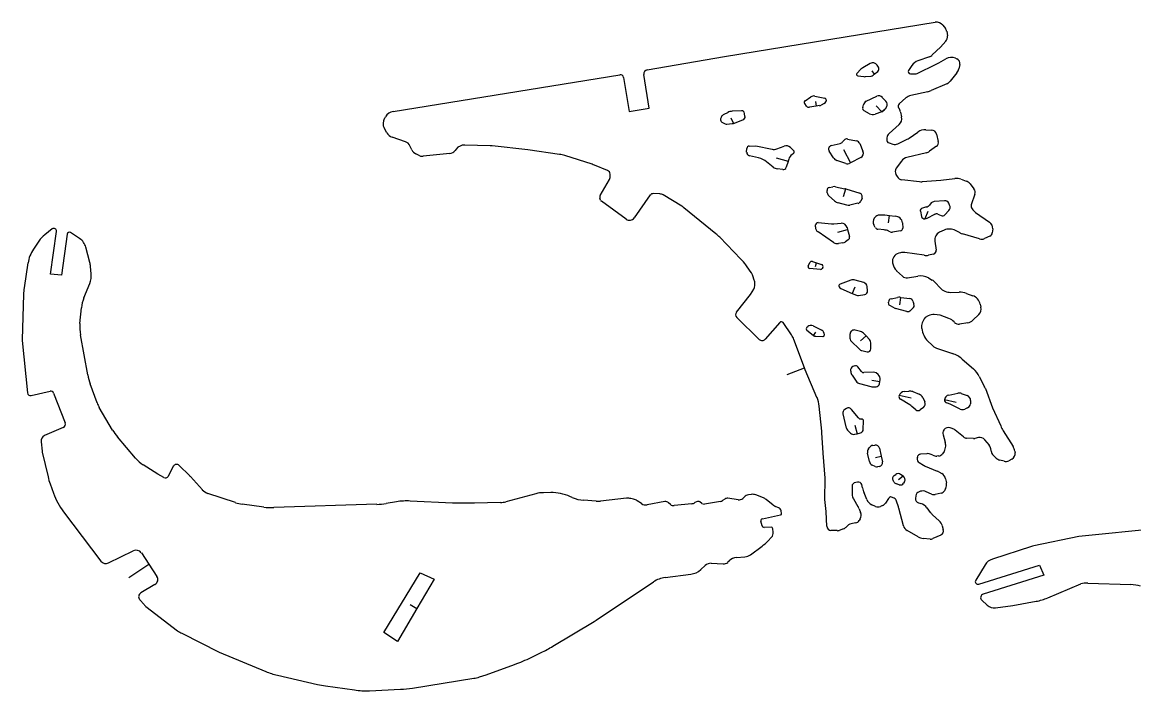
# Model space of a CAD drawing. Extents: x 0.4 to 23.4, y 0.4 to 19.4.
# Drawn here: x 0.5 to 12.76, y 12.01 to 19.39 of the extents above; entities that cross this region are included whole.
import ezdxf

# ---------------------------------------------------------------- set-up
doc = ezdxf.new("R2010")
doc.units = 0
doc.layers.add('WHITE', color=7, linetype='CONTINUOUS')

msp = doc.modelspace()

# ---------------------------------------------------------------- linework, layer by layer
at = {"layer": 'WHITE', "linetype": 'CONTINUOUS'}
for p, q in [((8.236, 19.008), (10.558, 19.384)), ((10.641, 19.352), (10.67, 19.315)), ((10.684, 19.285), (10.692, 19.235)), ((10.674, 19.175), (10.615, 19.111)), ((7.385, 18.861), (8.236, 19.008)), ((10.494, 19.004), (10.366, 18.959)), ((10.615, 19.111), (10.526, 19.024)), ((9.840999, 18.93), (9.76, 18.884)), ((9.932, 18.889), (9.918, 18.911)), ((10.3, 18.908), (10.265, 18.853)), ((10.358, 18.82), (10.568, 18.922)), ((10.597, 18.937), (10.674, 18.98)), ((10.781, 18.988), (10.795, 18.982)), ((10.829, 18.918), (10.818, 18.87)), ((4.585999, 18.402), (7.084, 18.806)), ((7.125, 18.777), (7.184999, 18.401)), ((7.406, 18.436), (7.347, 18.807)), ((9.739, 18.867), (9.694999, 18.82)), ((9.704, 18.795), (9.772, 18.785)), ((9.788, 18.785), (9.850999, 18.791)), ((9.857999, 18.848), (9.887, 18.812)), ((9.873999, 18.801), (9.887, 18.812)), ((9.887, 18.812), (9.923999, 18.842)), ((10.284, 18.816), (10.339, 18.816)), ((10.797, 18.828), (10.721, 18.734)), ((10.685, 18.706), (10.513, 18.631)), ((9.126, 18.52), (9.185999, 18.561)), ((9.232999, 18.57), (9.340999, 18.548)), ((9.237999, 18.51), (9.246, 18.459)), ((9.355999, 18.524), (9.352, 18.509)), ((9.798, 18.513), (9.913, 18.568)), ((9.975, 18.556), (10.015, 18.513)), ((10.235, 18.55), (10.159, 18.485)), ((10.475, 18.619), (10.291, 18.578)), ((7.184999, 18.401), (7.406, 18.436)), ((8.274999, 18.39), (8.222, 18.363)), ((8.421999, 18.408), (8.319999, 18.403)), ((9.140999, 18.46), (9.119999, 18.487)), ((9.246, 18.459), (9.173, 18.447)), ((9.284, 18.465), (9.246, 18.459)), ((9.333, 18.49), (9.302, 18.471)), ((9.758999, 18.443), (9.767, 18.475)), ((9.831999, 18.376), (9.774, 18.409)), ((9.968, 18.398), (9.895, 18.371)), ((9.906999, 18.463), (9.968, 18.398)), ((10.005, 18.428), (9.968, 18.398)), ((10.021, 18.453), (10.005, 18.428)), ((10.153, 18.442), (10.155, 18.441)), ((10.176, 18.395), (10.188, 18.34)), ((4.488999, 18.321), (4.500999, 18.343)), ((8.199999, 18.336), (8.194, 18.319)), ((8.208, 18.284), (8.244, 18.263)), ((8.262999, 18.26), (8.321999, 18.267)), ((8.307999, 18.331), (8.335, 18.27)), ((8.335, 18.27), (8.439, 18.308)), ((8.461999, 18.347), (8.456, 18.38)), ((4.515999, 18.165), (4.486999, 18.219)), ((10.162, 18.258), (10.05, 18.157)), ((10.269, 18.107), (10.367, 18.174)), ((10.454, 18.199), (10.518, 18.196)), ((10.573, 18.15), (10.592, 18.07)), ((4.721, 18.067), (4.574999, 18.116)), ((4.791999, 17.977), (4.770999, 18.022)), ((5.656, 18.023), (5.375, 18.031)), ((6.071, 17.977), (5.677999, 18.021)), ((8.51, 18.019), (8.579999, 18.022)), ((8.579999, 18.022), (8.76, 17.985)), ((8.812999, 17.989), (8.892999, 18.018)), ((9.413, 18.025), (9.51, 18.049)), ((9.538, 18.066), (9.553, 18.084)), ((9.592, 18.097), (9.689, 18.076)), ((9.725999, 18.046), (9.762, 17.963)), ((10.025, 18.111), (10.023, 18.096)), ((10.049, 18.055), (10.092, 18.041)), ((10.145, 18.045), (10.249, 18.095)), ((10.572, 18.017), (10.496, 17.962)), ((4.88, 17.913), (4.836999, 17.933)), ((5.209, 17.937), (4.914999, 17.907)), ((5.281, 17.987), (5.268, 17.97)), ((6.42, 17.928), (6.071, 17.977)), ((6.776999, 17.818), (6.477, 17.915)), ((8.479999, 17.952), (8.482, 17.992)), ((8.611, 17.89), (8.510999, 17.913)), ((8.961999, 18.004), (8.996999, 17.971)), ((8.994, 17.934), (8.980999, 17.925)), ((9.437999, 17.89), (9.388999, 17.964)), ((9.548, 17.98), (9.626, 17.833)), ((10.461, 17.946), (10.246, 17.894)), ((6.948999, 17.749), (6.804999, 17.808)), ((8.770999, 17.787), (8.699999, 17.846)), ((8.803999, 17.89), (8.939, 17.854)), ((8.937999, 17.85), (8.916999, 17.785)), ((8.939, 17.854), (8.937999, 17.85)), ((8.944999, 17.875), (8.939, 17.854)), ((9.574, 17.826), (9.472999, 17.862)), ((9.626, 17.833), (9.619, 17.83)), ((9.737, 17.892), (9.626, 17.833)), ((10.187, 17.854), (10.129, 17.774)), ((6.867, 17.474), (6.969999, 17.651)), ((6.975999, 17.674), (6.975999, 17.71)), ((8.878, 17.76), (8.817, 17.768)), ((10.125, 17.706), (10.139, 17.682)), ((10.189, 17.649), (10.386, 17.627)), ((10.621, 17.643), (10.775, 17.662)), ((10.842, 17.655), (10.898, 17.634)), ((9.369, 17.505), (9.366, 17.531)), ((9.388999, 17.562), (9.428999, 17.571)), ((9.46, 17.571), (9.560999, 17.549)), ((9.548, 17.465), (9.571999, 17.546)), ((9.569, 17.547), (9.571999, 17.546)), ((9.571999, 17.546), (9.725999, 17.501)), ((10.415, 17.627), (10.621, 17.643)), ((10.942, 17.603), (10.985, 17.547)), ((6.869999, 17.424), (6.863999, 17.441)), ((7.151999, 17.213), (6.881, 17.41)), ((7.419, 17.48), (7.242, 17.228)), ((7.525, 17.491), (7.451, 17.495)), ((7.767, 17.355), (7.559999, 17.48)), ((9.449, 17.414), (9.385999, 17.471)), ((9.751999, 17.445), (9.737, 17.411)), ((10.659, 17.416), (10.546, 17.407)), ((10.995, 17.49), (10.955, 17.37)), ((8.140999, 17.053), (7.788, 17.34)), ((9.583999, 17.369), (9.487999, 17.394)), ((9.706999, 17.388), (9.616999, 17.369)), ((10.394, 17.3), (10.406, 17.244)), ((10.46, 17.348), (10.416, 17.336)), ((10.478, 17.298), (10.445, 17.218)), ((10.514, 17.392), (10.494, 17.368)), ((10.664, 17.262), (10.707, 17.308)), ((10.717, 17.367), (10.707, 17.389)), ((10.959, 17.337), (10.966, 17.326)), ((11.002, 17.288), (11.156, 17.181)), ((9.27, 17.175), (9.413999, 17.161)), ((9.442, 17.161), (9.52, 17.168)), ((9.885999, 17.223), (9.890999, 17.23)), ((9.946, 17.26), (10.001, 17.261)), ((10.001, 17.261), (10.055, 17.254)), ((10.044, 17.174), (10.055, 17.254)), ((10.055, 17.254), (10.115, 17.246)), ((10.196, 17.173), (10.2, 17.115)), ((10.47, 17.225), (10.553, 17.267)), ((10.586, 17.268), (10.624, 17.253)), ((0.828999, 17.105), (0.746999, 17.041)), ((0.811999, 16.606), (0.875999, 17.078)), ((0.992999, 17.047), (0.931999, 16.596)), ((1.131999, 16.999), (1.032999, 17.065)), ((9.239, 17.127), (9.239999, 17.149)), ((9.437999, 16.957), (9.267, 17.072)), ((9.486, 17.071), (9.593, 17.098)), ((9.586999, 17.121), (9.593, 17.098)), ((9.593, 17.098), (9.612999, 17.021)), ((9.897999, 17.12), (9.880999, 17.151)), ((9.994999, 17.095), (9.925999, 17.102)), ((10.062, 17.073), (10.043, 17.082)), ((10.175, 17.084), (10.087, 17.07)), ((10.656, 17.092), (10.606, 17.069)), ((10.831, 17.063), (10.782, 17.088)), ((11.046, 16.996), (10.857, 17.052)), ((11.191, 17.105), (11.187, 17.064)), ((0.683, 16.972), (0.623, 16.882)), ((8.416999, 16.773), (8.185, 17.013)), ((9.541, 16.953), (9.491999, 16.945)), ((9.6, 16.987), (9.569, 16.964)), ((10.553, 16.971), (10.569, 16.872)), ((11.159, 17.026), (11.101, 16.999)), ((1.243999, 16.735), (1.200999, 16.903)), ((10.176, 16.843), (10.156, 16.838)), ((10.436, 16.815), (10.224, 16.845)), ((10.539, 16.828), (10.483, 16.816)), ((0.563, 16.73), (0.521, 16.457)), ((1.258999, 16.612), (1.251999, 16.693)), ((8.519, 16.641), (8.472, 16.708)), ((9.159, 16.696), (9.177, 16.734)), ((9.293999, 16.659), (9.173999, 16.67)), ((9.204999, 16.746), (9.251, 16.731)), ((9.237999, 16.691), (9.251, 16.731)), ((9.251, 16.731), (9.305999, 16.714)), ((9.319, 16.68), (9.312, 16.668)), ((10.088, 16.732), (10.091, 16.72)), ((0.931999, 16.596), (0.811999, 16.606)), ((8.569, 16.522), (8.560999, 16.552)), ((10.133, 16.644), (10.197, 16.583)), ((10.251, 16.566), (10.366, 16.585)), ((10.483, 16.565), (10.524, 16.542)), ((1.179, 16.347), (1.243, 16.505)), ((8.522, 16.381), (8.557999, 16.442)), ((9.498, 16.472), (9.5, 16.466)), ((9.628, 16.541), (9.510999, 16.498)), ((9.517, 16.447), (9.642999, 16.394)), ((9.671999, 16.463), (9.642999, 16.394)), ((9.77, 16.514), (9.675, 16.542)), ((9.812, 16.422), (9.807, 16.47)), ((10.559, 16.515), (10.611, 16.457)), ((0.513999, 16.383), (0.5, 15.886)), ((8.366999, 16.186), (8.522, 16.381)), ((9.642999, 16.394), (9.689999, 16.375)), ((9.711999, 16.372), (9.781999, 16.383)), ((10.071, 16.335), (10.142, 16.35)), ((10.168, 16.269), (10.178, 16.351)), ((10.173, 16.351), (10.178, 16.351)), ((10.178, 16.351), (10.279, 16.338)), ((10.312, 16.31), (10.324, 16.275)), ((10.73, 16.406), (10.821, 16.409)), ((10.903, 16.395), (10.972, 16.369)), ((1.136, 16.062), (1.151999, 16.235)), ((10.045, 16.277), (10.044, 16.299)), ((10.105, 16.235), (10.052, 16.265)), ((10.245, 16.196), (10.119, 16.229)), ((10.312, 16.23), (10.286, 16.207)), ((11.054, 16.277), (11.062, 16.243)), ((8.619999, 15.888), (8.371, 16.13)), ((8.847, 16.074), (8.682999, 15.89)), ((8.975999, 15.936), (8.880999, 16.072)), ((10.481, 16.147), (10.446, 16.127)), ((10.612, 16.155), (10.548, 16.161)), ((10.709, 16.118), (10.612, 16.155)), ((10.77, 16.075), (10.765, 16.081)), ((10.918, 16.071), (10.824, 16.056)), ((11.04, 16.163), (10.973, 16.098)), ((1.222, 15.495), (1.141, 15.938)), ((9.145, 16.021), (9.152999, 16.029)), ((9.215, 15.931), (9.145, 15.986)), ((9.213, 16.036), (9.309, 15.989)), ((9.237999, 15.966), (9.215, 15.931)), ((9.329999, 15.96), (9.333999, 15.933)), ((9.619, 15.95), (9.616, 15.913)), ((9.734999, 15.974), (9.675999, 15.99)), ((9.795999, 15.927), (9.776, 15.949)), ((0.5, 15.874), (0.558, 15.297)), ((9.119, 15.572), (9.001999, 15.886)), ((9.241, 15.921), (9.215, 15.931)), ((9.319, 15.916), (9.241, 15.921)), ((9.633, 15.867), (9.722, 15.78)), ((9.734, 15.872), (9.795999, 15.927)), ((9.833, 15.885), (9.795999, 15.927)), ((9.848999, 15.784), (9.85, 15.837)), ((10.476, 15.868), (10.519, 15.826)), ((9.751, 15.764), (9.807, 15.751)), ((10.573, 15.792), (10.75, 15.731)), ((8.928, 15.5), (9.119, 15.572)), ((9.668, 15.594), (9.651, 15.587)), ((9.744, 15.534), (9.706999, 15.583)), ((10.855, 15.669), (10.979, 15.561)), ((9.255, 15.246), (9.126, 15.552)), ((9.625, 15.543), (9.626999, 15.532)), ((9.642999, 15.493), (9.687999, 15.426)), ((9.878999, 15.526), (9.772999, 15.521)), ((9.928, 15.499), (9.906, 15.517)), ((11.043, 15.478), (11.101, 15.365)), ((1.325999, 15.186), (1.248999, 15.397)), ((9.723999, 15.401), (9.848999, 15.367)), ((9.857999, 15.438), (9.947999, 15.423)), ((9.869999, 15.365), (9.906, 15.366)), ((9.942999, 15.398), (9.947999, 15.423)), ((9.947999, 15.423), (9.949999, 15.441)), ((11.11, 15.344), (11.189, 15.133)), ((0.597999, 15.268), (0.805999, 15.317)), ((0.846, 15.296), (0.972999, 14.969)), ((10.292, 15.24), (10.16, 15.268)), ((10.277, 15.165), (10.174, 15.227)), ((10.217, 15.312), (10.267, 15.317)), ((10.312, 15.311), (10.381, 15.284)), ((10.421, 15.247), (10.444, 15.198)), ((10.788, 15.19), (10.66, 15.22)), ((10.707, 15.274), (10.808, 15.295)), ((10.842, 15.292), (10.908, 15.27)), ((10.947, 15.213), (10.945, 15.177)), ((1.495, 14.888), (1.348999, 15.137)), ((9.307999, 14.877), (9.279999, 15.151)), ((9.579999, 15.125), (9.562999, 15.115)), ((9.711, 15.024), (9.637, 15.115)), ((10.344, 15.111), (10.299, 15.149)), ((10.429, 15.137), (10.393, 15.109)), ((10.685, 15.187), (10.686, 15.187)), ((10.834, 15.118), (10.722, 15.173)), ((10.915, 15.133), (10.883, 15.118)), ((11.189, 15.133), (11.279, 14.934)), ((9.541, 15.065), (9.572999, 14.924)), ((9.748999, 15.009), (9.743, 15.009)), ((9.765, 14.894), (9.767, 14.99)), ((0.952, 14.917), (0.745999, 14.826)), ((9.324, 14.637), (9.31, 14.857)), ((9.592, 14.887), (9.623, 14.855)), ((9.671999, 14.942), (9.697999, 14.847)), ((9.673999, 14.841), (9.697999, 14.847)), ((9.697999, 14.847), (9.736, 14.857)), ((10.645, 14.834), (10.668, 14.755)), ((10.654, 14.889), (10.654, 14.888)), ((10.745, 14.905), (10.724, 14.912)), ((10.87, 14.811), (10.776, 14.888)), ((11.307, 14.88), (11.415, 14.706)), ((0.707, 14.757), (0.718999, 14.656)), ((1.746999, 14.578), (1.549, 14.812)), ((9.871999, 14.718), (9.892999, 14.722)), ((10.981, 14.794), (10.904, 14.798)), ((11.034, 14.804), (10.995, 14.795)), ((11.154, 14.72), (11.105, 14.78)), ((0.721, 14.644), (0.783999, 14.373)), ((9.324999, 14.631), (9.324, 14.637)), ((9.345, 14.357), (9.324999, 14.631)), ((9.831999, 14.541), (9.812999, 14.633)), ((9.824, 14.681), (9.833, 14.695)), ((9.899, 14.586), (9.963, 14.6)), ((9.944, 14.686), (9.963, 14.6)), ((9.963, 14.6), (9.977, 14.537)), ((10.361, 14.585), (10.359, 14.575)), ((10.464, 14.627), (10.396, 14.62)), ((10.533, 14.609), (10.515, 14.618)), ((10.596, 14.602), (10.577, 14.601)), ((10.655, 14.652), (10.639, 14.627)), ((11.177, 14.648), (11.171, 14.68)), ((11.231, 14.578), (11.196, 14.611)), ((11.434, 14.654), (11.437, 14.639)), ((1.993999, 14.4), (1.832, 14.504)), ((2.164, 14.488), (2.107, 14.377)), ((2.341, 14.385), (2.229, 14.497)), ((9.897, 14.484), (9.862, 14.502)), ((9.944999, 14.486), (9.923, 14.481)), ((10.382, 14.528), (10.427, 14.501)), ((10.447, 14.491), (10.579, 14.435)), ((11.316, 14.543), (11.27, 14.556)), ((11.403, 14.568), (11.369, 14.549)), ((2.059999, 14.363), (1.993999, 14.4)), ((2.483999, 14.23), (2.351999, 14.374)), ((9.34, 14.122), (9.345, 14.357)), ((10.106, 14.386), (10.123, 14.398)), ((10.154, 14.343), (10.204, 14.381)), ((10.176, 14.4), (10.204, 14.381)), ((10.598, 14.425), (10.63, 14.407)), ((10.672, 14.35), (10.681, 14.307)), ((0.808, 14.293), (0.843999, 14.191)), ((9.642999, 14.272), (9.642999, 14.177)), ((9.701999, 14.312), (9.666, 14.305)), ((9.756999, 14.25), (9.748999, 14.287)), ((10.102, 14.316), (10.094, 14.33)), ((10.162, 14.283), (10.131, 14.293)), ((10.219, 14.32), (10.209, 14.302)), ((10.672, 14.242), (10.659, 14.219)), ((2.848999, 14.087), (2.546, 14.189)), ((4.622, 14.097), (4.507999, 14.078)), ((5.241, 14.081), (4.775, 14.105)), ((6.157, 14.185), (5.828999, 14.097)), ((6.322999, 14.198), (6.243999, 14.197)), ((6.559999, 14.144), (6.533999, 14.155)), ((6.822, 14.104), (6.684, 14.113)), ((7.157999, 14.135), (6.869999, 14.103)), ((7.234, 14.125), (7.204999, 14.132)), ((7.322, 14.076), (7.275, 14.107)), ((7.578999, 14.098), (7.386, 14.063)), ((7.928999, 14.097), (7.910999, 14.087)), ((7.986, 14.079), (7.964, 14.095)), ((8.194, 14.1), (8.015999, 14.072)), ((8.239, 14.127), (8.213999, 14.109)), ((8.387999, 14.119), (8.272999, 14.135)), ((8.454999, 14.151), (8.437, 14.134)), ((8.529, 14.178), (8.5, 14.173)), ((8.664999, 14.139), (8.579999, 14.172)), ((8.774, 14.059), (8.696, 14.121)), ((9.357, 13.988), (9.34, 14.122)), ((9.656, 14.13), (9.706999, 14.046)), ((9.803, 14.122), (9.774, 14.194)), ((10.043, 14.132), (10.011, 14.082)), ((10.053, 14.144), (10.05, 14.14)), ((10.106, 14.136), (10.076, 14.149)), ((10.152, 14.039), (10.133, 14.103)), ((10.343, 14.163), (10.339, 14.134)), ((10.397, 14.212), (10.38, 14.207)), ((10.516, 14.181), (10.457, 14.208)), ((10.623, 14.192), (10.558, 14.177)), ((0.955999, 13.984), (1.366999, 13.442)), ((3.16, 14.038), (2.921, 14.07)), ((4.407, 14.069), (3.272, 14.032)), ((5.480999, 14.083), (5.241, 14.081)), ((5.768, 14.089), (5.480999, 14.083)), ((7.642, 14.067), (7.620999, 14.086)), ((7.875, 14.075), (7.682, 14.054)), ((8.833, 14.031), (8.798999, 14.045)), ((8.864999, 13.966), (8.859999, 13.998)), ((9.362999, 13.827), (9.357, 13.985)), ((9.720999, 14.018), (9.736, 13.977)), ((9.901, 14.046), (9.861, 14.063)), ((9.977999, 14.054), (9.954999, 14.045)), ((10.208, 13.833), (10.156, 14.027)), ((10.372, 14.085), (10.399, 14.077)), ((10.467, 14.03), (10.504, 13.98)), ((8.649999, 13.832), (8.637, 13.883)), ((8.654, 13.91), (8.854999, 13.952)), ((9.682, 13.863), (9.645999, 13.858)), ((9.730999, 13.909), (9.72, 13.89)), ((10.528, 13.954), (10.602, 13.887)), ((8.748999, 13.818), (8.673999, 13.814)), ((8.772999, 13.761), (8.77, 13.8)), ((9.477999, 13.778), (9.409, 13.781)), ((9.548999, 13.8), (9.498, 13.781)), ((9.592, 13.831), (9.576999, 13.817)), ((10.37, 13.709), (10.249, 13.779)), ((10.619, 13.73), (10.532, 13.69)), ((10.636, 13.83), (10.647, 13.79)), ((13.019, 13.803), (12.14, 13.715)), ((8.522999, 13.513), (8.649999, 13.607)), ((8.713999, 13.664), (8.755, 13.707)), ((10.502, 13.685), (10.425, 13.692)), ((12.14, 13.715), (11.643, 13.61)), ((1.449, 13.422), (1.722, 13.556)), ((1.812, 13.532), (1.894, 13.408)), ((8.368, 13.481), (8.461, 13.49)), ((11.618, 13.603), (11.188, 13.464)), ((1.674, 13.262), (1.894, 13.408)), ((1.894, 13.408), (1.983, 13.274)), ((7.973999, 13.348), (8.024999, 13.394)), ((8.090999, 13.418), (8.222, 13.411)), ((8.270999, 13.429), (8.288999, 13.446)), ((11.108, 13.402), (11.004, 13.231)), ((11.037, 13.189), (11.707, 13.397)), ((11.707, 13.397), (11.756, 13.288)), ((4.482999, 12.656), (4.882999, 13.314)), ((5.038, 13.244), (4.847, 12.921)), ((4.882999, 13.314), (5.038, 13.244)), ((7.581999, 13.261), (7.867, 13.298)), ((11.756, 13.288), (11.087, 13.079)), ((1.962, 13.184), (1.805999, 13.092)), ((6.822999, 12.791), (7.453999, 13.213)), ((11.797, 13.037), (12.161, 13.19)), ((12.239, 13.199), (12.712, 13.184)), ((1.794, 13.017), (1.842, 12.962)), ((11.072, 13.011), (11.131, 12.957)), ((11.412, 12.953), (11.67, 12.999)), ((1.863, 12.942), (2.211999, 12.675)), ((4.847, 12.921), (4.632999, 12.557)), ((4.774, 12.964), (4.847, 12.921)), ((11.223, 12.928), (11.412, 12.953)), ((6.346, 12.504), (6.798999, 12.776)), ((2.257999, 12.646), (2.667999, 12.437)), ((4.632999, 12.557), (4.482999, 12.656)), ((2.667999, 12.437), (3.181999, 12.225)), ((6.105, 12.38), (6.215, 12.433)), ((5.609, 12.189), (5.923999, 12.303)), ((3.311, 12.183), (3.753, 12.082)), ((4.801, 12.042), (5.474999, 12.15)), ((5.535999, 12.165), (5.609, 12.189)), ((3.838999, 12.066), (4.158999, 12.021)), ((4.324999, 12.013), (4.668, 12.029))]:
    msp.add_line(p, q, dxfattribs=at)
for centre, radius, start, end in [((10.572, 19.297), 0.088119, 38.55749, 99.14164), ((10.618, 19.274), 0.066219, 9.462053, 38.25442), ((10.621, 19.224), 0.071847, 317.2445, 8.806792), ((10.466, 19.086), 0.086278, 288.8535, 314.0608), ((9.805999, 18.805), 0.091416, 120.2113, 137.2193), ((9.869, 18.88), 0.057982, 32.31962, 119.249), ((9.901, 18.87), 0.036235, 309.4007, 31.50551), ((10.408, 18.838), 0.128082, 109.1423, 147.0501), ((10.336, 19.398), 0.529528, 295.9844, 299.5168), ((10.735, 18.871), 0.124907, 68.53701, 119.2328), ((10.775, 18.93), 0.055713, 347.4703, 68.96249), ((7.09, 18.771), 0.03551, 9.728445, 99.72758), ((7.393, 18.814), 0.046529, 99.65959, 188.6525), ((9.705999, 18.81), 0.014866, 137.7263, 262.4092), ((9.781, 18.85), 0.06562, 262.1169, 276.1465), ((9.847, 18.834), 0.043185, 275.3145, 309.2897), ((10.285, 18.84), 0.023853, 146.9761, 267.6131), ((10.34, 18.858), 0.042011, 268.6361, 295.3457), ((10.717, 18.893), 0.103585, 320.9051, 347.1712), ((10.429, 18.826), 0.212322, 282.5289, 293.3049), ((10.647, 18.794), 0.095268, 293.3563, 320.9645), ((9.137999, 18.501), 0.022803, 122.2724, 217.875), ((9.220999, 18.51), 0.061854, 78.6899, 124.4608), ((9.326, 18.516), 0.026925, 285.0679, 344.9315), ((9.336999, 18.529), 0.019416, 345.2535, 78.11134), ((9.822999, 18.461), 0.057723, 115.6765, 165.9638), ((9.935999, 18.519), 0.054129, 43.49122, 115.1448), ((9.979, 18.479), 0.049517, 328.2394, 43.36343), ((10.32, 18.45), 0.131244, 102.7656, 130.3648), ((4.605, 18.284), 0.11957, 99.1471, 150.4334), ((8.325999, 18.292), 0.111162, 93.09406, 117.4928), ((8.423, 18.375), 0.033376, 8.615648, 91.73636), ((9.168, 18.481), 0.034365, 217.8769, 278.3659), ((9.277, 18.512), 0.04802, 278.4709, 301.373), ((9.789, 18.436), 0.030886, 166.8663, 240.9454), ((9.942, 18.469), 0.07561, 290.1126, 326.9438), ((10.18, 18.461), 0.03189, 131.1859, 215.1352), ((10.073, 18.374), 0.105891, 11.52371, 39.25134), ((4.579999, 18.269), 0.105588, 150.2551, 208.264), ((8.222, 18.31), 0.02941, 162.1811, 241.6985), ((8.243, 18.322), 0.046065, 117.1213, 161.9659), ((8.259, 18.29), 0.030886, 240.9454, 277.5921), ((8.314999, 18.326), 0.059413, 276.7662, 289.6543), ((8.427, 18.342), 0.036055, 289.44, 8.12879), ((9.869, 18.441), 0.074672, 240.3499, 290.3764), ((10.104, 18.322), 0.085906, 312.1838, 12.09476), ((4.607999, 18.214), 0.103406, 208.0391, 251.3898), ((10.103, 18.098), 0.079309, 131.9335, 170.5374), ((10.447, 18.059), 0.140089, 87.13721, 124.8245), ((10.515, 18.136), 0.060074, 13.57025, 87.1376), ((4.692999, 17.986), 0.085906, 24.77514, 70.93044), ((5.372, 17.916), 0.115039, 88.50567, 142.0383), ((5.647999, 17.759), 0.263711, 83.46786, 88.26421), ((8.511, 17.991), 0.029017, 92.04637, 178.0251), ((8.915999, 17.955), 0.067067, 46.80832, 110.0561), ((9.423, 17.986), 0.040496, 104.3819, 212.9052), ((9.498, 18.101), 0.053366, 282.9946, 318.8142), ((9.584, 18.058), 0.040459, 78.40852, 140.0131), ((9.678, 18.025), 0.052172, 23.62956, 77.82854), ((10.06, 18.09), 0.037483, 170.789, 252.5532), ((10.114, 18.11), 0.072422, 252.3156, 295.4975), ((10.185, 18.229), 0.148499, 295.5297, 304.5486), ((10.543, 18.058), 0.050447, 305.2715, 13.76079), ((4.875, 18.015), 0.090376, 204.6009, 245.1363), ((4.907999, 17.975), 0.068359, 245.6956, 275.8774), ((5.201, 18.022), 0.084811, 275.3767, 322.1843), ((6.375, 17.599), 0.332054, 72.11071, 82.21147), ((8.519999, 17.951), 0.039051, 178.5687, 256.6755), ((8.78, 18.082), 0.09904, 258.3497, 289.536), ((9.029, 17.853), 0.086533, 123.6901, 165.3229), ((8.980999, 17.954), 0.023345, 303.0243, 46.73571), ((9.711, 17.941), 0.055542, 297.9511, 23.33404), ((10.27, 17.794), 0.102839, 103.4957, 144.1366), ((10.438, 18.043), 0.099624, 283.3391, 305.6045), ((6.652999, 17.435), 0.402781, 67.82877, 72.0601), ((8.564999, 17.682), 0.212417, 50.53979, 77.52931), ((8.828, 17.856), 0.088684, 230.4396, 262.875), ((8.882999, 17.795), 0.03544, 261.8712, 343.6105), ((9.496999, 17.93), 0.072111, 214.1365, 250.56), ((9.592, 17.88), 0.056824, 251.565, 298.369), ((10.18, 17.737), 0.063007, 144.0395, 209.4076), ((6.934, 17.71), 0.041999, 0, 68.96337), ((6.930999, 17.673), 0.044777, 330.5725, 1.274756), ((10.197, 17.715), 0.06673, 209.6384, 263.0893), ((10.793, 17.519), 0.144128, 70.18589, 97.17432), ((9.395, 17.534), 0.029154, 102.0958, 185.9061), ((9.444999, 17.5), 0.07278, 78.07027, 102.6996), ((9.538999, 17.447), 0.104345, 73.30045, 77.82854), ((10.403, 17.781), 0.154935, 263.7007, 274.4557), ((10.865, 17.543), 0.096798, 37.92599, 70.06747), ((10.936, 17.509), 0.062008, 342.1488, 37.79394), ((6.901, 17.455), 0.03956, 150.8012, 200.7256), ((6.899, 17.435), 0.030805, 200.7715, 234.2461), ((7.449, 17.459), 0.036055, 86.82017, 145.0107), ((7.519999, 17.414), 0.077175, 58.7816, 86.28461), ((9.42, 17.51), 0.051739, 185.6006, 228.9182), ((9.51, 17.482), 0.090708, 228.1056, 255.9638), ((9.699, 17.428), 0.041629, 281.3094, 335.8978), ((9.713999, 17.462), 0.040804, 335.8976, 72.89727), ((10.55, 17.359), 0.048166, 94.76364, 137.4882), ((10.663, 17.369), 0.048332, 24.44395, 94.86407), ((7.669, 17.194), 0.188353, 50.81761, 58.67118), ((9.601999, 17.441), 0.073545, 255.9641, 281.7683), ((10.424, 17.306), 0.031048, 104.9314, 191.3106), ((10.443, 17.413), 0.068014, 284.656, 318.5763), ((10.669, 17.344), 0.052345, 316.5482, 25.60273), ((10.991, 17.358), 0.037947, 161.565, 213.2767), ((11.074, 17.393), 0.127094, 211.8142, 235.5611), ((7.19, 17.265), 0.06382, 233.8428, 324.5667), ((9.267999, 17.148), 0.028017, 85.76167, 177.9546), ((9.428999, 17.31), 0.149753, 264.2513, 274.9865), ((9.526, 17.105), 0.063285, 14.69801, 95.44033), ((9.939999, 17.184), 0.067601, 144.1626, 209.2193), ((9.947999, 17.189), 0.070213, 91.6134, 144.2726), ((10.11, 17.15), 0.09613, 51.34028, 87.01854), ((10.121, 17.168), 0.075166, 3.813446, 49.31603), ((10.439, 17.251), 0.033734, 191.9761, 278.366), ((10.432, 17.302), 0.085, 278.7974, 296.2668), ((10.571, 17.231), 0.040249, 67.93097, 116.565), ((10.637, 17.287), 0.0364, 249.0755, 317.2013), ((11.109, 17.113), 0.082661, 354.4282, 55.34869), ((0.934999, 16.803), 0.303295, 128.3058, 146.1527), ((0.847, 17.082), 0.029274, 352.1467, 128.0462), ((1.018999, 17.044), 0.025238, 56.30993, 173.4175), ((7.828, 16.667), 0.497156, 44.10355, 50.96211), ((9.302, 17.125), 0.063513, 178.181, 236.5601), ((9.928999, 17.137), 0.035128, 208.7373, 265.1009), ((9.979, 16.943), 0.153026, 65.27716, 83.99101), ((10.08, 17.113), 0.043566, 245.7721, 279.2461), ((10.171, 17.113), 0.029068, 277.8548, 3.945186), ((10.644, 16.985), 0.092195, 114.3411, 188.7462), ((10.715, 16.961), 0.143589, 62.18571, 114.2455), ((10.899, 17.193), 0.147122, 242.3872, 253.4127), ((11.139, 17.069), 0.048259, 294.9448, 354.0531), ((1.041, 16.861), 0.16542, 14.7083, 56.59844), ((9.479999, 17.02), 0.075953, 236.3099, 279.0903), ((9.532, 17.016), 0.06382, 278.1297, 305.4333), ((9.581999, 17.013), 0.032015, 304.695, 14.47029), ((11.069, 17.071), 0.07879, 252.9507, 293.9625), ((0.935999, 16.672), 0.37692, 146.1413, 171.1617), ((10.177, 16.75), 0.09047, 103.4218, 191.4335), ((10.206, 16.719), 0.127279, 81.8699, 103.6008), ((10.455, 16.951), 0.137873, 262.0469, 281.7174), ((10.531, 16.866), 0.03847, 281.8878, 8.972626), ((0.990999, 16.669), 0.262101, 5.253802, 14.62087), ((8.001, 16.37), 0.579728, 35.66406, 44.09065), ((9.175999, 16.689), 0.019104, 157.619, 263.991), ((9.197999, 16.724), 0.023259, 72.3509, 154.5367), ((9.298999, 16.692), 0.023086, 329.0346, 72.34988), ((10.232, 16.749), 0.143951, 191.6222, 226.6848), ((1.032, 16.591), 0.227853, 337.825, 5.285426), ((8.3, 16.485), 0.269462, 14.39724, 35.46341), ((9.296, 16.678), 0.018867, 263.9883, 327.9946), ((10.241, 16.629), 0.063655, 226.273, 279.0204), ((10.395, 16.404), 0.183308, 61.34006, 99.10262), ((1.104, 16.366), 0.590059, 171.1283, 178.3497), ((8.464999, 16.496), 0.10754, 329.8586, 14.03563), ((9.517999, 16.478), 0.021189, 109.29, 196.696), ((9.527999, 16.474), 0.02912, 195.9454, 247.8331), ((9.654, 16.47), 0.074999, 73.73979, 110.1123), ((9.756, 16.465), 0.051244, 5.599339, 74.0546), ((10.46, 16.426), 0.132483, 41.95484, 61.11342), ((10.726, 16.561), 0.155051, 222.1245, 271.4781), ((1.544999, 16.199), 0.394645, 157.9832, 174.7661), ((9.705999, 16.412), 0.040311, 246.6148, 278.5313), ((9.776, 16.418), 0.03551, 279.7276, 6.34269), ((10.079, 16.301), 0.035057, 103.2402, 183.2705), ((10.161, 16.261), 0.091005, 82.40532, 102.0508), ((10.274, 16.298), 0.040311, 17.52695, 82.87498), ((10.827, 16.194), 0.215083, 69.28789, 91.59853), ((10.925, 16.245), 0.132608, 13.93235, 69.24168), ((8.4, 16.16), 0.041725, 141.7659, 225.971), ((10.059, 16.278), 0.014764, 184.0834, 241.6992), ((10.134, 16.286), 0.05894, 240.3746, 255.2564), ((10.256, 16.24), 0.044598, 255.9638, 312.2737), ((10.283, 16.262), 0.043011, 312.1851, 17.59242), ((10.982, 16.223), 0.082462, 314.0291, 14.03624), ((1.591, 16.02), 0.45741, 174.7261, 190.3273), ((8.862999, 16.06), 0.021633, 33.69007, 138.8177), ((10.56, 16.025), 0.15297, 138.1798, 186.7985), ((10.537, 16.049), 0.112538, 84.39072, 119.7453), ((10.658, 15.982), 0.145773, 42.77604, 69.44418), ((10.815, 16.115), 0.059682, 221.6328, 278.6732), ((10.903, 16.171), 0.101138, 278.5309, 313.7982), ((8.793, 15.809), 0.222733, 20.22486, 34.76025), ((9.159, 16.004), 0.022803, 129.472, 232.125), ((9.189, 15.988), 0.054561, 63.43494, 131.2847), ((9.291999, 15.954), 0.03891, 8.971962, 64.09349), ((9.319999, 15.931), 0.014142, 266.1879, 8.130102), ((9.664999, 15.946), 0.045354, 75.96376, 175.0306), ((9.715, 15.895), 0.081467, 41.51673, 75.79349), ((10.644, 16.036), 0.236782, 187.035, 224.9998), ((0.588999, 15.884), 0.089022, 178.7127, 186.411), ((8.649999, 15.919), 0.043931, 225.9405, 318.6914), ((9.243, 15.967), 0.045607, 232.125, 267.5107), ((9.673, 15.908), 0.057218, 174.9869, 225.7076), ((9.78, 15.838), 0.070007, 359.1815, 41.5666), ((10.62, 15.927), 0.142835, 225, 250.8046), ((9.763999, 15.823), 0.060108, 225.674, 257.5745), ((9.815999, 15.784), 0.034205, 254.7449, 0), ((10.646, 15.432), 0.31657, 48.59232, 70.82099), ((8.8, 15.453), 0.3407, 16.89254, 20.45747), ((9.666, 15.549), 0.040853, 111.541, 188.325), ((9.680999, 15.563), 0.032802, 37.56859, 112.7502), ((1.805999, 15.601), 0.593182, 190.2876, 200.1151), ((9.720999, 15.547), 0.095189, 189.0665, 214.6951), ((9.770999, 15.555), 0.034058, 217.8754, 273.3665), ((9.881, 15.486), 0.039824, 51.1155, 92.86356), ((9.888999, 15.451), 0.061814, 350.6901, 50.90541), ((10.795, 15.352), 0.278454, 26.93339, 48.63987), ((9.739999, 15.461), 0.062681, 213.9436, 255.0686), ((9.868, 15.439), 0.074464, 255.2173, 271.5481), ((9.904999, 15.405), 0.039012, 271.4688, 349.5626), ((10.916, 15.271), 0.207511, 20.62071, 26.93549), ((0.59, 15.3), 0.03214, 185.3558, 284.0359), ((0.814, 15.284), 0.033955, 20.55467, 103.627), ((8.951, 15.117), 0.330752, 5.9002, 22.99367), ((10.195, 15.257), 0.036619, 161.0751, 235.008), ((10.224, 15.245), 0.068007, 95.96442, 160.2328), ((10.277, 15.221), 0.096519, 68.7494, 95.94686), ((10.354, 15.215), 0.074094, 25.52928, 68.62938), ((10.399, 15.177), 0.049658, 306.8697, 25.01689), ((10.695, 15.221), 0.035171, 176.7313, 255.1735), ((10.719, 15.216), 0.059135, 101.6895, 176.1215), ((10.821, 15.23), 0.066287, 71.28735, 101.3099), ((10.89, 15.216), 0.05692, 356.9869, 71.56506), ((1.610999, 15.291), 0.303907, 200.2249, 210.4464), ((9.586999, 15.075), 0.046647, 120.9638, 192.2652), ((9.602, 15.087), 0.044821, 38.65981, 120.0689), ((10.198, 15.032), 0.154563, 49.19767, 59.29007), ((10.37, 15.14), 0.0386, 228.1224, 306.573), ((10.633, 14.991), 0.202595, 63.94086, 75.14138), ((10.859, 15.17), 0.057271, 244.3227, 294.7751), ((10.893, 15.18), 0.052086, 295.0839, 356.6981), ((0.935999, 14.954), 0.039924, 293.3854, 22.0679), ((9.741999, 15.049), 0.040012, 218.8848, 271.4321), ((9.749, 14.991), 0.018027, 356.8202, 90.00304), ((1.958, 15.159), 0.536367, 210.3411, 220.3116), ((8.787, 14.823), 0.524103, 3.719539, 5.917398), ((9.649, 14.941), 0.077878, 192.6086, 223.4517), ((9.659999, 14.89), 0.050931, 223.4089, 285.9454), ((9.725999, 14.894), 0.038327, 285.124, 0), ((10.704, 14.852), 0.061611, 144.2461, 196.9658), ((10.705, 14.852), 0.062936, 72.42874, 144.0388), ((10.718, 14.817), 0.091678, 50.75457, 72.9434), ((11.642, 15.089), 0.394707, 203.1223, 211.9592), ((0.773, 14.765), 0.066708, 113.8753, 186.9115), ((9.88, 14.661), 0.058008, 97.98954, 144.1179), ((9.899999, 14.677), 0.045541, 11.55975, 98.84181), ((10.558, 14.715), 0.116155, 326.9974, 357.0391), ((10.536, 14.716), 0.13764, 357.0958, 16.46002), ((10.907, 14.855), 0.057078, 229.9391, 266.9872), ((10.984, 14.84), 0.046324, 266.2683, 283.7363), ((11.05, 14.736), 0.070434, 38.65981, 103.2396), ((11.087, 14.667), 0.085, 8.79741, 38.34515), ((0.828999, 14.669), 0.110765, 186.7401, 193.0332), ((9.873, 14.645), 0.061188, 143.6959, 191.3099), ((10.4, 14.58), 0.040199, 95.71059, 172.694), ((10.474, 14.533), 0.094371, 64.24953, 96.0726), ((10.572, 14.69), 0.08914, 244.2901, 273.2155), ((10.592, 14.657), 0.055758, 274.1594, 327.45), ((11.24, 14.658), 0.064381, 189.0196, 226.8882), ((11.369, 14.628), 0.068883, 299.5382, 9.188835), ((11.295, 14.632), 0.140982, 8.993922, 31.66075), ((2.041, 14.828), 0.38556, 220.3758, 237.1755), ((2.2, 14.47), 0.039623, 42.95459, 153.4342), ((9.888, 14.553), 0.057245, 192.0938, 242.9873), ((9.914, 14.519), 0.039051, 244.0931, 283.3245), ((9.935, 14.528), 0.042953, 283.3916, 12.09476), ((10.406, 14.569), 0.047381, 172.725, 239.6568), ((10.51, 14.64), 0.161895, 239.1576, 247.0802), ((11.296, 14.647), 0.094641, 226.7093, 254.0546), ((11.335, 14.609), 0.068963, 253.94, 299.5388), ((1.514999, 14.544), 0.750734, 193.1662, 199.546), ((2.077, 14.393), 0.033999, 240.4607, 331.9275), ((2.111999, 14.155), 0.324901, 42.38045, 45.12488), ((10.13, 14.352), 0.04219, 125.2182, 211.4296), ((10.15, 14.36), 0.046615, 56.97704, 125.3948), ((10.179, 14.342), 0.046324, 331.1883, 57.33909), ((10.513, 14.279), 0.169387, 59.79264, 67.0679), ((10.585, 14.33), 0.089185, 12.94681, 59.69732), ((2.594, 14.331), 0.149893, 222.5578, 251.3233), ((9.678, 14.272), 0.035114, 109.9831, 180), ((9.71, 14.27), 0.042544, 23.55226, 100.7846), ((10.055, 14.309), 0.303621, 191.199, 202.257), ((10.147, 14.342), 0.051546, 210.0189, 251.9165), ((10.174, 14.322), 0.040311, 252.8974, 330.2551), ((10.611, 14.246), 0.055072, 282.5289, 330.6422), ((10.591, 14.287), 0.092195, 330.9455, 12.52881), ((1.565999, 14.447), 0.766041, 199.523, 217.1991), ((4.736999, 13.37), 0.735981, 87.04041, 98.98879), ((5.763999, 14.34), 0.251543, 270.913, 284.9754), ((6.248, 13.842), 0.355022, 90.64556, 104.8586), ((6.328999, 13.688), 0.510013, 66.29987, 90.67404), ((6.71, 14.487), 0.374902, 246.3793, 266.0233), ((6.851999, 14.541), 0.438369, 266.0728, 272.3533), ((7.172999, 14), 0.135823, 76.37301, 96.34013), ((7.204999, 14.002), 0.126194, 56.30993, 76.73331), ((7.587999, 14.05), 0.048836, 47.48955, 100.6196), ((7.945, 14.069), 0.032202, 53.84181, 119.7454), ((8.186999, 14.147), 0.046615, 278.4723, 305.3948), ((8.267, 14.089), 0.046389, 82.5686, 126.3848), ((8.395999, 14.178), 0.060141, 262.2777, 312.9786), ((8.513999, 14.087), 0.087132, 99.24611, 132.6721), ((8.543999, 14.08), 0.098792, 68.62938, 98.70183), ((8.619999, 14.026), 0.121659, 51.34019, 68.28602), ((9.730999, 14.176), 0.088005, 179.3489, 211.522), ((9.904999, 14.164), 0.110168, 202.3802, 246.46), ((10.088, 14.103), 0.053037, 135.7639, 147.2011), ((10.068, 14.13), 0.020615, 67.16634, 136.9739), ((10.087, 14.093), 0.047074, 12.26477, 66.16238), ((10.384, 14.129), 0.045276, 173.6598, 254.7447), ((10.396, 14.157), 0.052497, 107.7447, 173.5406), ((10.422, 14.132), 0.083671, 65.27268, 107.3538), ((10.543, 14.242), 0.066708, 246.1251, 282.9946), ((2.972, 14.454), 0.387371, 251.4714, 262.4347), ((3.25, 14.71), 0.678356, 262.3719, 271.8585), ((4.38, 14.88), 0.81215, 271.9068, 279.068), ((7.37, 14.148), 0.086492, 236.3096, 280.6603), ((7.676, 14.105), 0.051351, 228.1793, 276.7098), ((7.864999, 14.168), 0.09315, 276.1374, 299.5923), ((8.01, 14.112), 0.040447, 233.9716, 278.5308), ((8.836999, 14.14), 0.102318, 232.1252, 248.1986), ((8.816999, 13.991), 0.043566, 9.246112, 68.19765), ((9.315999, 13.984), 0.041012, 1.397181, 5.573067), ((9.571999, 13.964), 0.157952, 19.92128, 31.2748), ((9.661, 13.949), 0.080056, 330.255, 20.47228), ((9.928999, 14.11), 0.070007, 246.3707, 291.8014), ((9.950999, 14.121), 0.071561, 291.9492, 326.9761), ((9.619999, 13.883), 0.555006, 15.03782, 16.34279), ((10.364, 13.954), 0.127882, 36.42244, 74.11615), ((10.652, 14.091), 0.185, 216.8699, 227.8514), ((8.659, 13.888), 0.022561, 102.8049, 192.8043), ((8.852999, 13.964), 0.012165, 279.4623, 9.461584), ((9.661999, 13.757), 0.102259, 99.00175, 133.4086), ((9.673, 13.916), 0.053712, 279.6373, 331.049), ((10.523, 13.8), 0.117515, 14.86817, 47.75911), ((8.672999, 13.838), 0.02402, 194.6222, 272.3859), ((8.751, 13.798), 0.019104, 6.009006, 95.71303), ((8.704999, 13.754), 0.068622, 316.7715, 5.87738), ((9.411, 13.829), 0.048041, 182.3869, 267.614), ((9.48, 13.828), 0.050328, 267.7085, 290.9558), ((9.519, 13.879), 0.084899, 290.7938, 313.0909), ((10.293, 13.856), 0.088684, 195.141, 240.2551), ((10.598, 13.777), 0.050695, 294.075, 14.85861), ((8.357999, 14.001), 0.490407, 306.5428, 316.5704), ((10.437, 13.825), 0.13354, 239.99, 264.8444), ((10.506, 13.746), 0.061741, 266.2485, 294.9048), ((11.694, 13.371), 0.24438, 102.0456, 108.1379), ((1.753, 13.493), 0.070213, 33.46507, 116.2001), ((8.45, 13.613), 0.12349, 275.1104, 306.129), ((1.419999, 13.482), 0.0664, 217.0425, 295.7959), ((8.085999, 13.328), 0.089872, 86.82011, 132.7454), ((8.225999, 13.478), 0.067119, 266.5834, 312.563), ((8.379999, 13.347), 0.134469, 95.11695, 132.589), ((11.233, 13.326), 0.145151, 108.0605, 148.7003), ((1.93, 13.239), 0.063513, 300.1914, 33.43987), ((7.619999, 12.965), 0.298429, 97.31556, 123.7966), ((7.842, 13.491), 0.194612, 277.3806, 312.7093), ((11.028, 13.216), 0.028301, 147.9946, 288.4349), ((12.23, 12.95), 0.249721, 87.93002, 106.0399), ((12.698, 12.76), 0.424231, 73.2749, 88.10885), ((1.830999, 13.05), 0.048877, 120.7627, 221.7296), ((11.099, 13.04), 0.040804, 107.1027, 227.0462), ((11.563, 13.592), 0.602576, 280.2283, 292.8613), ((1.950999, 13.056), 0.143934, 220.774, 232.3342), ((11.209, 13.042), 0.115364, 227.459, 277.0013), ((6.508999, 13.259), 0.563372, 300.9812, 303.8593), ((2.394999, 12.914), 0.301014, 232.5591, 242.9242), ((5.49, 13.931), 1.66422, 295.826, 300.9579), ((5.276999, 14.091), 1.90146, 289.893, 295.8236), ((3.482999, 12.934), 0.770247, 246.9968, 257.1002), ((5.414999, 12.524), 0.378782, 279.1142, 288.6263), ((3.980999, 13.073), 1.016889, 257.0434, 261.9735), ((4.283999, 12.914), 0.901706, 262.0316, 272.6054), ((4.614, 13.221), 1.193222, 272.5938, 279.0125)]:
    msp.add_arc(centre, radius, start, end, dxfattribs=at)

doc.saveas('drawing.dxf')
